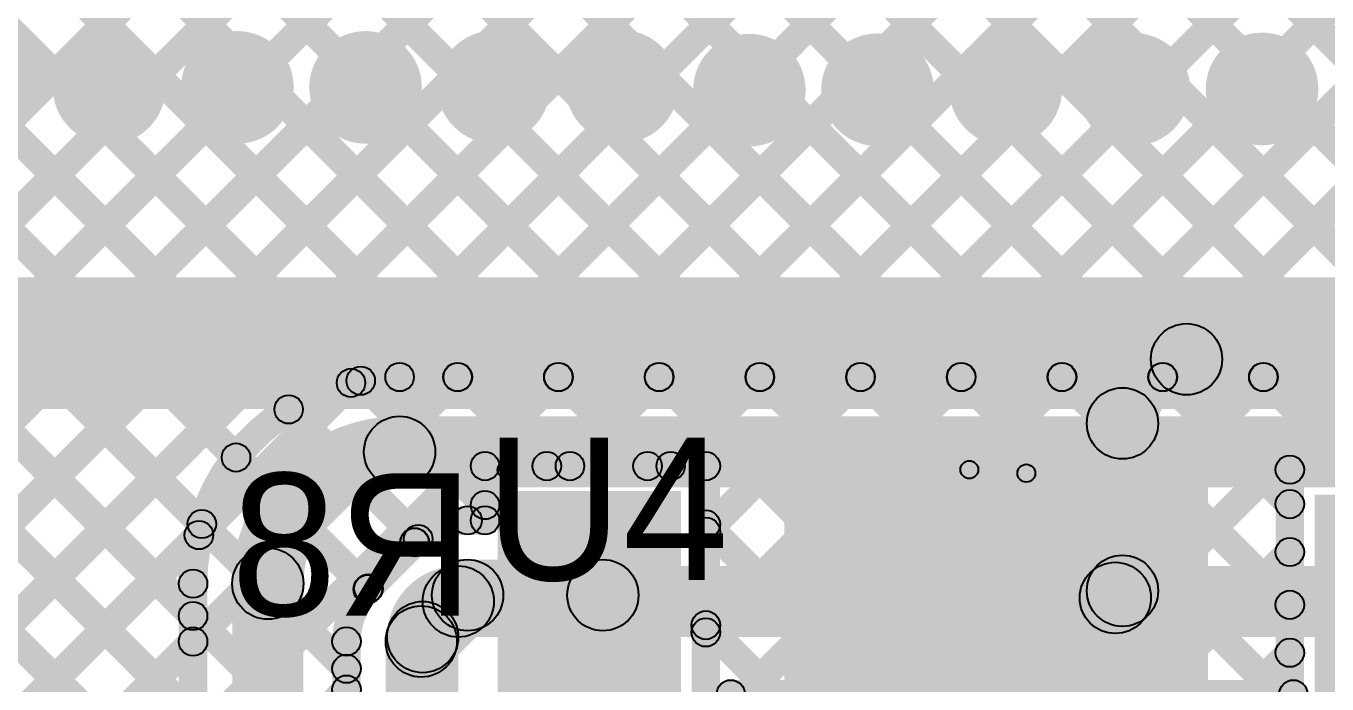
# Model space of a CAD drawing. Header units: millimetres. Extents: x 3.07 to 5.81, y 1.29 to 3.84.
# Drawn here: x 5.0831 to 5.4484, y 2.0068 to 2.1916 of the extents above; entities that cross this region are included whole.
import ezdxf

# ---------------------------------------------------------------- set-up
doc = ezdxf.new("R2010")
doc.units = ezdxf.units.MM
doc.header["$MEASUREMENT"] = 0
for name, color, linetype in [('BottomLayer', 5, 'Continuous'), ('BottomOverlay', 54, 'Continuous'), ('BottomPaste', 16, 'Continuous'), ('BottomSolder', 6, 'Continuous'), ('TopLayer', 1, 'Continuous'), ('TopOverlay', 2, 'Continuous'), ('TopPaste', 8, 'Continuous'), ('TopSolder', 216, 'Continuous'), ('ViaHoleLayer', 16, 'Continuous')]:
    doc.layers.add(name, color=color, linetype=linetype)

# ---------------------------------------------------------------- blocks, each defined once
blk = doc.blocks.new('16_TSSOP_17')
at = {"layer": 'TopLayer'}
for points in [[(-0.13681, 0.09685), (-0.08169, 0.09685), (-0.08169, 0.08228), (-0.13681, 0.08228)], [(0.07579, 0.09685), (0.13091, 0.09685), (0.13091, 0.08228), (0.07579, 0.08228)], [(-0.13681, 0.07126), (-0.08169, 0.07126), (-0.08169, 0.05669), (-0.13681, 0.05669)], [(0.07579, 0.07126), (0.13091, 0.07126), (0.13091, 0.05669), (0.07579, 0.05669)], [(-0.13681, 0.04567), (-0.08169, 0.04567), (-0.08169, 0.0311), (-0.13681, 0.0311)], [(0.07579, 0.04567), (0.13091, 0.04567), (0.13091, 0.0311), (0.07579, 0.0311)], [(-0.13681, 0.02008), (-0.08169, 0.02008), (-0.08169, 0.00551), (-0.13681, 0.00551)], [(0.07579, 0.02008), (0.13091, 0.02008), (0.13091, 0.00551), (0.07579, 0.00551)], [(-0.13681, -0.00551), (-0.08169, -0.00551), (-0.08169, -0.02008), (-0.13681, -0.02008)], [(0.07579, -0.00551), (0.13091, -0.00551), (0.13091, -0.02008), (0.07579, -0.02008)], [(-0.13681, -0.0311), (-0.08169, -0.0311), (-0.08169, -0.04567), (-0.13681, -0.04567)], [(0.07579, -0.0311), (0.13091, -0.0311), (0.13091, -0.04567), (0.07579, -0.04567)], [(-0.13681, -0.05669), (-0.08169, -0.05669), (-0.08169, -0.07126), (-0.13681, -0.07126)], [(0.07579, -0.05669), (0.13091, -0.05669), (0.13091, -0.07126), (0.07579, -0.07126)], [(-0.13681, -0.08228), (-0.08169, -0.08228), (-0.08169, -0.09685), (-0.13681, -0.09685)], [(0.07579, -0.08228), (0.13091, -0.08228), (0.13091, -0.09685), (0.07579, -0.09685)]]:
    blk.add_hatch(color=1, dxfattribs=at).paths.add_polyline_path(points)
at = {"layer": 'TopOverlay'}
h = blk.add_hatch(color=2, dxfattribs=at)
edge = h.paths.add_edge_path()
edge.add_arc((-0.079, 0.103), 0.00394, 0, 360)
for points in [[(-0.079, 0.09906), (-0.079, 0.10694), (0.079, 0.10694), (0.079, 0.09906)], [(-0.079, -0.10694), (-0.079, -0.09906), (0.079, -0.09906), (0.079, -0.10694)]]:
    blk.add_hatch(color=2, dxfattribs=at).paths.add_polyline_path(points)
h = blk.add_hatch(color=2, dxfattribs=at)
edge = h.paths.add_edge_path()
edge.add_arc((0.079, 0.103), 0.00394, 0, 360)
h = blk.add_hatch(color=2, dxfattribs=at)
edge = h.paths.add_edge_path()
edge.add_arc((-0.15147, 0.089), 0.005, 0, 360)
h = blk.add_hatch(color=2, dxfattribs=at)
edge = h.paths.add_edge_path()
edge.add_arc((-0.14253, 0.089), 0.005, 0, 360)
h = blk.add_hatch(color=2, dxfattribs=at)
edge = h.paths.add_edge_path()
edge.add_arc((-0.079, -0.103), 0.00394, 0, 360)
h = blk.add_hatch(color=2, dxfattribs=at)
edge = h.paths.add_edge_path()
edge.add_arc((0.079, -0.103), 0.00394, 0, 360)
at = {"layer": 'TopPaste'}
for points in [[(-0.13681, 0.09685), (-0.08169, 0.09685), (-0.08169, 0.08228), (-0.13681, 0.08228)], [(0.07579, 0.09685), (0.13091, 0.09685), (0.13091, 0.08228), (0.07579, 0.08228)], [(-0.13681, 0.07126), (-0.08169, 0.07126), (-0.08169, 0.05669), (-0.13681, 0.05669)], [(0.07579, 0.07126), (0.13091, 0.07126), (0.13091, 0.05669), (0.07579, 0.05669)], [(-0.13681, 0.04567), (-0.08169, 0.04567), (-0.08169, 0.0311), (-0.13681, 0.0311)], [(0.07579, 0.04567), (0.13091, 0.04567), (0.13091, 0.0311), (0.07579, 0.0311)], [(-0.13681, 0.02008), (-0.08169, 0.02008), (-0.08169, 0.00551), (-0.13681, 0.00551)], [(0.07579, 0.02008), (0.13091, 0.02008), (0.13091, 0.00551), (0.07579, 0.00551)], [(-0.13681, -0.00551), (-0.08169, -0.00551), (-0.08169, -0.02008), (-0.13681, -0.02008)], [(0.07579, -0.00551), (0.13091, -0.00551), (0.13091, -0.02008), (0.07579, -0.02008)], [(-0.13681, -0.0311), (-0.08169, -0.0311), (-0.08169, -0.04567), (-0.13681, -0.04567)], [(0.07579, -0.0311), (0.13091, -0.0311), (0.13091, -0.04567), (0.07579, -0.04567)], [(-0.13681, -0.05669), (-0.08169, -0.05669), (-0.08169, -0.07126), (-0.13681, -0.07126)], [(0.07579, -0.05669), (0.13091, -0.05669), (0.13091, -0.07126), (0.07579, -0.07126)], [(-0.13681, -0.08228), (-0.08169, -0.08228), (-0.08169, -0.09685), (-0.13681, -0.09685)], [(0.07579, -0.08228), (0.13091, -0.08228), (0.13091, -0.09685), (0.07579, -0.09685)]]:
    blk.add_hatch(color=8, dxfattribs=at).paths.add_polyline_path(points)
at = {"layer": 'TopSolder'}
for points in [[(-0.14081, 0.10085), (-0.07769, 0.10085), (-0.07769, 0.07828), (-0.14081, 0.07828)], [(0.07179, 0.10085), (0.13491, 0.10085), (0.13491, 0.07828), (0.07179, 0.07828)], [(-0.14081, 0.07526), (-0.07769, 0.07526), (-0.07769, 0.05269), (-0.14081, 0.05269)], [(0.07179, 0.07526), (0.13491, 0.07526), (0.13491, 0.05269), (0.07179, 0.05269)], [(-0.14081, 0.04967), (-0.07769, 0.04967), (-0.07769, 0.0271), (-0.14081, 0.0271)], [(0.07179, 0.04967), (0.13491, 0.04967), (0.13491, 0.0271), (0.07179, 0.0271)], [(-0.14081, 0.02408), (-0.07769, 0.02408), (-0.07769, 0.00151), (-0.14081, 0.00151)], [(0.07179, 0.02408), (0.13491, 0.02408), (0.13491, 0.00151), (0.07179, 0.00151)], [(-0.14081, -0.00151), (-0.07769, -0.00151), (-0.07769, -0.02408), (-0.14081, -0.02408)], [(0.07179, -0.00151), (0.13491, -0.00151), (0.13491, -0.02408), (0.07179, -0.02408)], [(-0.14081, -0.0271), (-0.07769, -0.0271), (-0.07769, -0.04967), (-0.14081, -0.04967)], [(0.07179, -0.0271), (0.13491, -0.0271), (0.13491, -0.04967), (0.07179, -0.04967)], [(-0.14081, -0.05269), (-0.07769, -0.05269), (-0.07769, -0.07526), (-0.14081, -0.07526)], [(0.07179, -0.05269), (0.13491, -0.05269), (0.13491, -0.07526), (0.07179, -0.07526)], [(-0.14081, -0.07828), (-0.07769, -0.07828), (-0.07769, -0.10085), (-0.14081, -0.10085)], [(0.07179, -0.07828), (0.13491, -0.07828), (0.13491, -0.10085), (0.07179, -0.10085)]]:
    blk.add_hatch(color=216, dxfattribs=at).paths.add_polyline_path(points)
at = {"layer": 'TopOverlay', "const_width": 0.01}
blk.add_lwpolyline([(-0.14253, 0.089, 1), (-0.15147, 0.089, 1)], format="xyb", close=True, dxfattribs=at)
at = {"layer": 'TopOverlay'}
for centre, radius in [((-0.079, 0.103), 0.00394), ((0.079, 0.103), 0.00394), ((-0.15147, 0.089), 0.005), ((-0.14253, 0.089), 0.005), ((-0.079, -0.103), 0.00394), ((0.079, -0.103), 0.00394)]:
    blk.add_circle(centre, radius, dxfattribs=at)
blk = doc.blocks.new('RES0805_B_45')
at = {"layer": 'BottomLayer'}
for points in [[(-0.06, 0.025), (-0.02, 0.025), (-0.02, -0.025), (-0.06, -0.025)], [(0.02, 0.025), (0.06, 0.025), (0.06, -0.025), (0.02, -0.025)]]:
    blk.add_hatch(color=5, dxfattribs=at).paths.add_polyline_path(points)
at = {"layer": 'BottomOverlay'}
h = blk.add_hatch(color=54, dxfattribs=at)
edge = h.paths.add_edge_path()
edge.add_arc((-0.065, 0.035), 0.0025, 0, 360)
h = blk.add_hatch(color=54, dxfattribs=at)
edge = h.paths.add_edge_path()
edge.add_arc((-0.065, 0.035), 0.0025, 0, 360)
for points in [[(-0.065, 0.0325), (-0.065, 0.0375), (0.065, 0.0375), (0.065, 0.0325)], [(-0.0625, -0.035), (-0.0675, -0.035), (-0.0675, 0.035), (-0.0625, 0.035)], [(0.0675, -0.035), (0.0625, -0.035), (0.0625, 0.035), (0.0675, 0.035)], [(-0.065, -0.0375), (-0.065, -0.0325), (0.065, -0.0325), (0.065, -0.0375)]]:
    blk.add_hatch(color=54, dxfattribs=at).paths.add_polyline_path(points)
h = blk.add_hatch(color=54, dxfattribs=at)
edge = h.paths.add_edge_path()
edge.add_arc((0.065, 0.035), 0.0025, 0, 360)
h = blk.add_hatch(color=54, dxfattribs=at)
edge = h.paths.add_edge_path()
edge.add_arc((0.065, 0.035), 0.0025, 0, 360)
h = blk.add_hatch(color=54, dxfattribs=at)
edge = h.paths.add_edge_path()
edge.add_arc((-0.065, -0.035), 0.0025, 0, 360)
h = blk.add_hatch(color=54, dxfattribs=at)
edge = h.paths.add_edge_path()
edge.add_arc((-0.065, -0.035), 0.0025, 0, 360)
h = blk.add_hatch(color=54, dxfattribs=at)
edge = h.paths.add_edge_path()
edge.add_arc((0.065, -0.035), 0.0025, 0, 360)
h = blk.add_hatch(color=54, dxfattribs=at)
edge = h.paths.add_edge_path()
edge.add_arc((0.065, -0.035), 0.0025, 0, 360)
at = {"layer": 'BottomPaste'}
for points in [[(-0.06, 0.025), (-0.02, 0.025), (-0.02, -0.025), (-0.06, -0.025)], [(0.02, 0.025), (0.06, 0.025), (0.06, -0.025), (0.02, -0.025)]]:
    blk.add_hatch(color=16, dxfattribs=at).paths.add_polyline_path(points)
at = {"layer": 'BottomSolder'}
for points in [[(-0.064, 0.029), (-0.016, 0.029), (-0.016, -0.029), (-0.064, -0.029)], [(0.016, 0.029), (0.064, 0.029), (0.064, -0.029), (0.016, -0.029)]]:
    blk.add_hatch(color=6, dxfattribs=at).paths.add_polyline_path(points)
at = {"layer": 'BottomOverlay'}
for centre in [(-0.065, 0.035), (-0.065, 0.035), (0.065, 0.035), (0.065, 0.035), (-0.065, -0.035), (-0.065, -0.035), (0.065, -0.035), (0.065, -0.035)]:
    blk.add_circle(centre, 0.0025, dxfattribs=at)
blk = doc.blocks.new('RES0805_B_47')
at = {"layer": 'BottomLayer'}
for points in [[(-0.06, 0.025), (-0.02, 0.025), (-0.02, -0.025), (-0.06, -0.025)], [(0.02, 0.025), (0.06, 0.025), (0.06, -0.025), (0.02, -0.025)]]:
    blk.add_hatch(color=5, dxfattribs=at).paths.add_polyline_path(points)
at = {"layer": 'BottomOverlay'}
h = blk.add_hatch(color=54, dxfattribs=at)
edge = h.paths.add_edge_path()
edge.add_arc((-0.065, 0.035), 0.0025, 0, 360)
h = blk.add_hatch(color=54, dxfattribs=at)
edge = h.paths.add_edge_path()
edge.add_arc((-0.065, 0.035), 0.0025, 0, 360)
for points in [[(0.065, 0.0375), (0.065, 0.0325), (-0.065, 0.0325), (-0.065, 0.0375)], [(-0.0675, 0.035), (-0.0625, 0.035), (-0.0625, -0.035), (-0.0675, -0.035)], [(0.0625, 0.035), (0.0675, 0.035), (0.0675, -0.035), (0.0625, -0.035)], [(0.065, -0.0325), (0.065, -0.0375), (-0.065, -0.0375), (-0.065, -0.0325)]]:
    blk.add_hatch(color=54, dxfattribs=at).paths.add_polyline_path(points)
h = blk.add_hatch(color=54, dxfattribs=at)
edge = h.paths.add_edge_path()
edge.add_arc((0.065, 0.035), 0.0025, 0, 360)
h = blk.add_hatch(color=54, dxfattribs=at)
edge = h.paths.add_edge_path()
edge.add_arc((0.065, 0.035), 0.0025, 0, 360)
h = blk.add_hatch(color=54, dxfattribs=at)
edge = h.paths.add_edge_path()
edge.add_arc((-0.065, -0.035), 0.0025, 0, 360)
h = blk.add_hatch(color=54, dxfattribs=at)
edge = h.paths.add_edge_path()
edge.add_arc((-0.065, -0.035), 0.0025, 0, 360)
h = blk.add_hatch(color=54, dxfattribs=at)
edge = h.paths.add_edge_path()
edge.add_arc((0.065, -0.035), 0.0025, 0, 360)
h = blk.add_hatch(color=54, dxfattribs=at)
edge = h.paths.add_edge_path()
edge.add_arc((0.065, -0.035), 0.0025, 0, 360)
at = {"layer": 'BottomPaste'}
for points in [[(-0.06, 0.025), (-0.02, 0.025), (-0.02, -0.025), (-0.06, -0.025)], [(0.02, 0.025), (0.06, 0.025), (0.06, -0.025), (0.02, -0.025)]]:
    blk.add_hatch(color=16, dxfattribs=at).paths.add_polyline_path(points)
at = {"layer": 'BottomSolder'}
for points in [[(-0.064, 0.029), (-0.016, 0.029), (-0.016, -0.029), (-0.064, -0.029)], [(0.016, 0.029), (0.064, 0.029), (0.064, -0.029), (0.016, -0.029)]]:
    blk.add_hatch(color=6, dxfattribs=at).paths.add_polyline_path(points)
at = {"layer": 'BottomOverlay'}
for centre in [(-0.065, 0.035), (-0.065, 0.035), (0.065, 0.035), (0.065, 0.035), (-0.065, -0.035), (-0.065, -0.035), (0.065, -0.035), (0.065, -0.035)]:
    blk.add_circle(centre, 0.0025, dxfattribs=at)

msp = doc.modelspace()

# ---------------------------------------------------------------- hatches: boundary and pattern name
at = {"layer": 'BottomLayer'}
for points in [[(4.72717, 2.84736), (4.73283, 2.85301), (5.60207, 1.98377), (5.59642, 1.97811)], [(4.72717, 2.81907), (4.73283, 2.82473), (5.48773, 2.06983), (5.48207, 2.06417)], [(4.72717, 2.79079), (4.73283, 2.79644), (5.45945, 2.06983), (5.45379, 2.06417)], [(4.72717, 2.7625), (4.73283, 2.76816), (5.44083, 2.06016), (5.43517, 2.0545)], [(4.72717, 2.73422), (4.73283, 2.73988), (5.44083, 2.03188), (5.43517, 2.02622)], [(4.72717, 2.70594), (4.73283, 2.71159), (5.44083, 2.00359), (5.43517, 1.99794)], [(4.72717, 2.67765), (4.73283, 2.68331), (5.41131, 2.00483), (5.40565, 1.99917)], [(4.72717, 2.64937), (4.73283, 2.65502), (5.38302, 2.00483), (5.37737, 1.99917)], [(4.72717, 2.62108), (4.73283, 2.62674), (5.35474, 2.00483), (5.34908, 1.99917)], [(4.72717, 2.5928), (4.73283, 2.59845), (5.26045, 2.07083), (5.2548, 2.06517)], [(4.72717, 2.56451), (4.73283, 2.57017), (5.23217, 2.07083), (5.22651, 2.06517)], [(4.72717, 2.53623), (4.73283, 2.54189), (5.21483, 2.05989), (5.20917, 2.05423)], [(4.72717, 2.50795), (4.73283, 2.5136), (5.19606, 2.05037), (5.1904, 2.04472)], [(4.93583, 1.84718), (4.93017, 1.85284), (5.56716, 2.48983), (5.57282, 2.48417)], [(4.93583, 1.87547), (4.93017, 1.88113), (5.53887, 2.48983), (5.54453, 2.48417)], [(4.93583, 1.79062), (4.93017, 1.79627), (5.62373, 2.48983), (5.62938, 2.48417)], [(4.93583, 1.8189), (4.93017, 1.82456), (5.59544, 2.48983), (5.6011, 2.48417)], [(4.93583, 1.90375), (4.93017, 1.90941), (5.51059, 2.48983), (5.51625, 2.48417)], [(4.93583, 1.93204), (4.93017, 1.93769), (5.48231, 2.48983), (5.48796, 2.48417)], [(4.93583, 1.98861), (4.93017, 1.99426), (5.42574, 2.48983), (5.43139, 2.48417)], [(4.93583, 2.01689), (4.93017, 2.02255), (5.39745, 2.48983), (5.40311, 2.48417)], [(4.93583, 1.96032), (4.93017, 1.96598), (5.45402, 2.48983), (5.45968, 2.48417)], [(5.11864, 2.48417), (5.1243, 2.48983), (5.68683, 1.9273), (5.68117, 1.92164)], [(5.23867, 2.06517), (5.23301, 2.07083), (5.65202, 2.48983), (5.65767, 2.48418)], [(5.26695, 2.06517), (5.2613, 2.07083), (5.68117, 2.4907), (5.68683, 2.48505)], [(4.72717, 2.47966), (4.73283, 2.48532), (5.18189, 2.03626), (5.17623, 2.0306)], [(5.27683, 2.04676), (5.27117, 2.05242), (5.68117, 2.46242), (5.68683, 2.45676)], [(4.72717, 2.45138), (4.73283, 2.45703), (5.17592, 2.01394), (5.17027, 2.00828)], [(5.20004, 2.43105), (5.2057, 2.43671), (5.68683, 1.95558), (5.68117, 1.94993)], [(5.27683, 2.01848), (5.27117, 2.02414), (5.68117, 2.43414), (5.68683, 2.42848)], [(4.72717, 2.42309), (4.73283, 2.42875), (5.17543, 1.98615), (5.16977, 1.98049)], [(5.27481, 1.98817), (5.26915, 1.99383), (5.68117, 2.40585), (5.68683, 2.40019)], [(4.72717, 2.39481), (4.73283, 2.40047), (5.17798, 1.95531), (5.17233, 1.94966)], [(5.31409, 1.99917), (5.30843, 2.00483), (5.68117, 2.37757), (5.68683, 2.37191)], [(4.72717, 2.36653), (4.73283, 2.37218), (5.21583, 1.88918), (5.21017, 1.88353)], [(5.34237, 1.99917), (5.33672, 2.00483), (5.68117, 2.34928), (5.68683, 2.34363)], [(5.37066, 1.99917), (5.365, 2.00483), (5.68117, 2.321), (5.68683, 2.31534)], [(5.048, 2.084), (5.669, 2.084), (5.669, 2.121), (5.048, 2.121)], [(5.409, 2.088), (5.409, 2.108), (5.63752, 2.108), (5.63752, 2.088)], [(5.401, 2.033), (5.381, 2.033), (5.381, 2.08), (5.401, 2.08)], [(5.212, 2.064), (5.212, 2.072), (5.274, 2.072), (5.274, 2.064)], [(5.216, 2.05277), (5.208, 2.05277), (5.208, 2.068), (5.216, 2.068)], [(5.278, 1.996), (5.27, 1.996), (5.27, 2.068), (5.278, 2.068)], [(5.438, 2.063), (5.438, 2.071), (5.5, 2.071), (5.5, 2.063)], [(5.296, 1.999), (5.415, 1.999), (5.415, 2.067), (5.296, 2.067)], [(5.442, 1.995), (5.434, 1.995), (5.434, 2.067), (5.442, 2.067)], [(5.20709, 2.04877), (5.20709, 2.05677), (5.212, 2.05677), (5.212, 2.04877)], [(5.27117, 2.0488), (5.27683, 2.05445), (5.32645, 2.00483), (5.3208, 1.99917)], [(5.18211, 2.03083), (5.17645, 2.03648), (5.18938, 2.04941), (5.19504, 2.04376)], [(5.39894, 1.99917), (5.39329, 2.00483), (5.43517, 2.04671), (5.44083, 2.04106)], [(5.20117, 2.0117), (5.18702, 2.02584), (5.20002, 2.03884), (5.21417, 2.0247)], [(5.20709, 2.02177), (5.20709, 2.04177), (5.24509, 2.04177), (5.24509, 2.02177)], [(5.27117, 2.02051), (5.27683, 2.02617), (5.29817, 2.00483), (5.29251, 1.99917)], [(5.17709, 1.99986), (5.16909, 1.99986), (5.16909, 2.01877), (5.17709, 2.01877)], [(5.20409, 1.99095), (5.18409, 1.99095), (5.18409, 2.01877), (5.20409, 2.01877)], [(5.42723, 1.99917), (5.42157, 2.00483), (5.43517, 2.01843), (5.44083, 2.01277)], [(4.93583, 1.76233), (4.93017, 1.76799), (5.17027, 2.00808), (5.17592, 2.00243)]]:
    msp.add_hatch(color=5, dxfattribs=at).paths.add_polyline_path(points)
h = msp.add_hatch(color=5, dxfattribs=at)
edge = h.paths.add_edge_path()
edge.add_arc((5.10644, 2.17422), 0.01181, 0, 360)
h = msp.add_hatch(color=5, dxfattribs=at)
edge = h.paths.add_edge_path()
edge.add_arc((5.14244, 2.17433), 0.01181, 0, 360)
h = msp.add_hatch(color=5, dxfattribs=at)
edge = h.paths.add_edge_path()
edge.add_arc((5.17844, 2.17433), 0.01181, 0, 360)
h = msp.add_hatch(color=5, dxfattribs=at)
edge = h.paths.add_edge_path()
edge.add_arc((5.21444, 2.17445), 0.01181, 0, 360)
h = msp.add_hatch(color=5, dxfattribs=at)
edge = h.paths.add_edge_path()
edge.add_arc((5.25044, 2.17456), 0.01181, 0, 360)
h = msp.add_hatch(color=5, dxfattribs=at)
edge = h.paths.add_edge_path()
edge.add_arc((5.28622, 2.17355), 0.01181, 0, 360)
h = msp.add_hatch(color=5, dxfattribs=at)
edge = h.paths.add_edge_path()
edge.add_arc((5.32221, 2.17367), 0.01181, 0, 360)
h = msp.add_hatch(color=5, dxfattribs=at)
edge = h.paths.add_edge_path()
edge.add_arc((5.35822, 2.17378), 0.01181, 0, 360)
h = msp.add_hatch(color=5, dxfattribs=at)
edge = h.paths.add_edge_path()
edge.add_arc((5.39421, 2.17378), 0.01181, 0, 360)
h = msp.add_hatch(color=5, dxfattribs=at)
edge = h.paths.add_edge_path()
edge.add_arc((5.43021, 2.17389), 0.01181, 0, 360)
h = msp.add_hatch(color=5, dxfattribs=at)
edge = h.paths.add_edge_path()
edge.add_arc((5.409, 2.098), 0.01, 0, 360)
h = msp.add_hatch(color=5, dxfattribs=at)
edge = h.paths.add_edge_path()
edge.add_arc((5.409, 2.098), 0.01, 0, 360)
h = msp.add_hatch(color=5, dxfattribs=at)
edge = h.paths.add_edge_path()
edge.add_arc((5.391, 2.08), 0.01, 0, 360)
h = msp.add_hatch(color=5, dxfattribs=at)
edge = h.paths.add_edge_path()
edge.add_arc((5.391, 2.08), 0.01, 0, 360)
h = msp.add_hatch(color=5, dxfattribs=at)
edge = h.paths.add_edge_path()
edge.add_arc((5.212, 2.068), 0.004, 0, 360)
h = msp.add_hatch(color=5, dxfattribs=at)
edge = h.paths.add_edge_path()
edge.add_arc((5.212, 2.068), 0.004, 0, 360)
h = msp.add_hatch(color=5, dxfattribs=at)
edge = h.paths.add_edge_path()
edge.add_arc((5.22934, 2.068), 0.004, 0, 360)
h = msp.add_hatch(color=5, dxfattribs=at)
edge = h.paths.add_edge_path()
edge.add_arc((5.23584, 2.068), 0.004, 0, 360)
h = msp.add_hatch(color=5, dxfattribs=at)
edge = h.paths.add_edge_path()
edge.add_arc((5.25763, 2.068), 0.004, 0, 360)
h = msp.add_hatch(color=5, dxfattribs=at)
edge = h.paths.add_edge_path()
edge.add_arc((5.26412, 2.068), 0.004, 0, 360)
h = msp.add_hatch(color=5, dxfattribs=at)
edge = h.paths.add_edge_path()
edge.add_arc((5.274, 2.068), 0.004, 0, 360)
h = msp.add_hatch(color=5, dxfattribs=at)
edge = h.paths.add_edge_path()
edge.add_arc((5.274, 2.068), 0.004, 0, 360)
h = msp.add_hatch(color=5, dxfattribs=at)
edge = h.paths.add_edge_path()
edge.add_arc((5.438, 2.067), 0.004, 0, 360)
h = msp.add_hatch(color=5, dxfattribs=at)
edge = h.paths.add_edge_path()
edge.add_arc((5.438, 2.067), 0.004, 0, 360)
h = msp.add_hatch(color=5, dxfattribs=at)
edge = h.paths.add_edge_path()
edge.add_arc((5.212, 2.05706), 0.004, 0, 360)
h = msp.add_hatch(color=5, dxfattribs=at)
edge = h.paths.add_edge_path()
edge.add_arc((5.438, 2.05733), 0.004, 0, 360)
h = msp.add_hatch(color=5, dxfattribs=at)
edge = h.paths.add_edge_path()
edge.add_arc((5.20709, 2.05277), 0.004, 0, 360)
h = msp.add_hatch(color=5, dxfattribs=at)
edge = h.paths.add_edge_path()
edge.add_arc((5.20709, 2.05277), 0.004, 0, 360)
h = msp.add_hatch(color=5, dxfattribs=at)
edge = h.paths.add_edge_path()
edge.add_arc((5.20709, 2.05277), 0.004, 0, 360)
h = msp.add_hatch(color=5, dxfattribs=at)
edge = h.paths.add_edge_path()
edge.add_arc((5.212, 2.05277), 0.004, 0, 360)
h = msp.add_hatch(color=5, dxfattribs=at)
edge = h.paths.add_edge_path()
edge.add_arc((5.212, 2.05277), 0.004, 0, 360)
h = msp.add_hatch(color=5, dxfattribs=at)
edge = h.paths.add_edge_path()
edge.add_arc((5.274, 2.05163), 0.004, 0, 360)
h = msp.add_hatch(color=5, dxfattribs=at)
edge = h.paths.add_edge_path()
edge.add_arc((5.274, 2.04959), 0.004, 0, 360)
h = msp.add_hatch(color=5, dxfattribs=at)
edge = h.paths.add_edge_path()
edge.add_arc((5.19221, 2.04659), 0.004, 0, 360)
h = msp.add_hatch(color=5, dxfattribs=at)
edge = h.paths.add_edge_path()
edge.add_arc((5.19221, 2.04659), 0.004, 0, 360)
h = msp.add_hatch(color=5, dxfattribs=at)
edge = h.paths.add_edge_path()
edge.add_arc((5.19225, 2.04662), 0.004, 0, 360)
h = msp.add_hatch(color=5, dxfattribs=at)
edge = h.paths.add_edge_path()
edge.add_arc((5.19323, 2.04754), 0.004, 0, 360)
h = msp.add_hatch(color=5, dxfattribs=at)
edge = h.paths.add_edge_path()
edge.add_arc((5.438, 2.04389), 0.004, 0, 360)
h = msp.add_hatch(color=5, dxfattribs=at)
edge = h.paths.add_edge_path()
edge.add_arc((5.391, 2.033), 0.01, 0, 360)
h = msp.add_hatch(color=5, dxfattribs=at)
edge = h.paths.add_edge_path()
edge.add_arc((5.391, 2.033), 0.01, 0, 360)
h = msp.add_hatch(color=5, dxfattribs=at)
edge = h.paths.add_edge_path()
edge.add_arc((5.20709, 2.03177), 0.01, 0, 360)
h = msp.add_hatch(color=5, dxfattribs=at)
edge = h.paths.add_edge_path()
edge.add_arc((5.20709, 2.03177), 0.01, 0, 360)
h = msp.add_hatch(color=5, dxfattribs=at)
edge = h.paths.add_edge_path()
edge.add_arc((5.24509, 2.03177), 0.01, 0, 360)
h = msp.add_hatch(color=5, dxfattribs=at)
edge = h.paths.add_edge_path()
edge.add_arc((5.389, 2.031), 0.01, 0, 360)
h = msp.add_hatch(color=5, dxfattribs=at)
edge = h.paths.add_edge_path()
edge.add_arc((5.17906, 2.03343), 0.004, 0, 360)
h = msp.add_hatch(color=5, dxfattribs=at)
edge = h.paths.add_edge_path()
edge.add_arc((5.17925, 2.03362), 0.004, 0, 360)
h = msp.add_hatch(color=5, dxfattribs=at)
edge = h.paths.add_edge_path()
edge.add_arc((5.17928, 2.03366), 0.004, 0, 360)
h = msp.add_hatch(color=5, dxfattribs=at)
edge = h.paths.add_edge_path()
edge.add_arc((5.17928, 2.03366), 0.004, 0, 360)
h = msp.add_hatch(color=5, dxfattribs=at)
edge = h.paths.add_edge_path()
edge.add_arc((5.438, 2.02905), 0.004, 0, 360)
h = msp.add_hatch(color=5, dxfattribs=at)
edge = h.paths.add_edge_path()
edge.add_arc((5.19409, 2.01877), 0.01, 0, 360)
h = msp.add_hatch(color=5, dxfattribs=at)
edge = h.paths.add_edge_path()
edge.add_arc((5.19409, 2.01877), 0.01, 0, 360)
h = msp.add_hatch(color=5, dxfattribs=at)
edge = h.paths.add_edge_path()
edge.add_arc((5.274, 2.02334), 0.004, 0, 360)
h = msp.add_hatch(color=5, dxfattribs=at)
edge = h.paths.add_edge_path()
edge.add_arc((5.274, 2.02131), 0.004, 0, 360)
h = msp.add_hatch(color=5, dxfattribs=at)
edge = h.paths.add_edge_path()
edge.add_arc((5.17309, 2.01877), 0.004, 0, 360)
h = msp.add_hatch(color=5, dxfattribs=at)
edge = h.paths.add_edge_path()
edge.add_arc((5.17309, 2.01877), 0.004, 0, 360)
h = msp.add_hatch(color=5, dxfattribs=at)
edge = h.paths.add_edge_path()
edge.add_arc((5.17309, 2.01877), 0.004, 0, 360)
h = msp.add_hatch(color=5, dxfattribs=at)
edge = h.paths.add_edge_path()
edge.add_arc((5.438, 2.0156), 0.004, 0, 360)
h = msp.add_hatch(color=5, dxfattribs=at)
edge = h.paths.add_edge_path()
edge.add_arc((5.17309, 2.01111), 0.004, 0, 360)
h = msp.add_hatch(color=5, dxfattribs=at)
edge = h.paths.add_edge_path()
edge.add_arc((5.17309, 2.00525), 0.004, 0, 360)
at = {"layer": 'BottomSolder'}
h = msp.add_hatch(color=6, dxfattribs=at)
edge = h.paths.add_edge_path()
edge.add_arc((5.07044, 2.17422), 0.01581, 0, 360)
h = msp.add_hatch(color=6, dxfattribs=at)
edge = h.paths.add_edge_path()
edge.add_arc((5.10644, 2.17422), 0.01581, 0, 360)
h = msp.add_hatch(color=6, dxfattribs=at)
edge = h.paths.add_edge_path()
edge.add_arc((5.14244, 2.17433), 0.01581, 0, 360)
h = msp.add_hatch(color=6, dxfattribs=at)
edge = h.paths.add_edge_path()
edge.add_arc((5.17844, 2.17433), 0.01581, 0, 360)
h = msp.add_hatch(color=6, dxfattribs=at)
edge = h.paths.add_edge_path()
edge.add_arc((5.21444, 2.17445), 0.01581, 0, 360)
h = msp.add_hatch(color=6, dxfattribs=at)
edge = h.paths.add_edge_path()
edge.add_arc((5.25044, 2.17456), 0.01581, 0, 360)
h = msp.add_hatch(color=6, dxfattribs=at)
edge = h.paths.add_edge_path()
edge.add_arc((5.28622, 2.17355), 0.01581, 0, 360)
h = msp.add_hatch(color=6, dxfattribs=at)
edge = h.paths.add_edge_path()
edge.add_arc((5.32221, 2.17367), 0.01581, 0, 360)
h = msp.add_hatch(color=6, dxfattribs=at)
edge = h.paths.add_edge_path()
edge.add_arc((5.35822, 2.17378), 0.01581, 0, 360)
h = msp.add_hatch(color=6, dxfattribs=at)
edge = h.paths.add_edge_path()
edge.add_arc((5.39421, 2.17378), 0.01581, 0, 360)
h = msp.add_hatch(color=6, dxfattribs=at)
edge = h.paths.add_edge_path()
edge.add_arc((5.43021, 2.17389), 0.01581, 0, 360)
at = {"layer": 'TopLayer'}
for points in [[(4.93583, 1.98861), (4.93017, 1.99426), (5.63417, 2.69826), (5.63983, 2.69261)], [(4.93968, 1.96417), (4.93402, 1.96983), (5.63417, 2.66998), (5.63983, 2.66432)], [(4.96796, 1.96417), (4.96231, 1.96983), (5.63417, 2.64169), (5.63983, 2.63604)], [(4.99625, 1.96417), (4.99059, 1.96983), (5.63417, 2.61341), (5.63983, 2.60775)], [(4.93583, 2.01689), (4.93017, 2.02255), (5.50347, 2.59585), (5.50913, 2.59019)], [(5.02453, 1.96417), (5.01887, 1.96983), (5.63417, 2.58513), (5.63983, 2.57947)], [(5.17719, 2.08854), (5.17153, 2.0942), (5.63417, 2.55684), (5.63983, 2.55118)], [(5.2071, 2.09017), (5.20144, 2.09583), (5.63417, 2.52856), (5.63983, 2.5229)], [(5.23538, 2.09017), (5.22973, 2.09583), (5.63417, 2.50027), (5.63983, 2.49462)], [(5.26367, 2.09017), (5.25801, 2.09583), (5.63417, 2.47199), (5.63983, 2.46633)], [(5.29195, 2.09017), (5.2863, 2.09583), (5.63417, 2.4437), (5.63983, 2.43805)], [(5.32024, 2.09017), (5.31458, 2.09583), (5.63417, 2.41542), (5.63983, 2.40976)], [(5.34852, 2.09017), (5.34286, 2.09583), (5.63417, 2.38714), (5.63983, 2.38148)], [(5.25408, 2.37702), (5.25973, 2.38268), (5.54658, 2.09583), (5.54093, 2.09017)], [(4.9448, 2.37517), (4.95045, 2.38083), (5.23545, 2.09583), (5.2298, 2.09017)], [(4.97308, 2.37517), (4.97874, 2.38083), (5.26374, 2.09583), (5.25808, 2.09017)], [(5.00137, 2.37517), (5.00702, 2.38083), (5.29202, 2.09583), (5.28637, 2.09017)], [(5.02965, 2.37517), (5.03531, 2.38083), (5.32031, 2.09583), (5.31465, 2.09017)], [(5.05794, 2.37517), (5.06359, 2.38083), (5.34859, 2.09583), (5.34294, 2.09017)], [(5.08622, 2.37517), (5.09188, 2.38083), (5.37688, 2.09583), (5.37122, 2.09017)], [(5.1145, 2.37517), (5.12016, 2.38083), (5.40516, 2.09583), (5.3995, 2.09017)], [(5.14279, 2.37517), (5.14844, 2.38083), (5.43344, 2.09583), (5.42779, 2.09017)], [(5.17107, 2.37517), (5.17673, 2.38083), (5.46173, 2.09583), (5.45607, 2.09017)], [(5.19936, 2.37517), (5.20501, 2.38083), (5.49001, 2.09583), (5.48436, 2.09017)], [(5.22764, 2.37517), (5.2333, 2.38083), (5.5183, 2.09583), (5.51264, 2.09017)], [(4.93017, 2.36151), (4.93583, 2.36717), (5.20717, 2.09583), (5.20151, 2.09017)], [(5.37681, 2.09017), (5.37115, 2.09583), (5.63417, 2.35885), (5.63983, 2.35319)], [(4.93017, 2.33323), (4.93583, 2.33889), (5.17992, 2.09479), (5.17426, 2.08914)], [(5.40509, 2.09017), (5.39943, 2.09583), (5.63417, 2.33057), (5.63983, 2.32491)], [(4.93017, 2.30495), (4.93583, 2.3106), (5.15968, 2.08675), (5.15402, 2.0811)], [(5.43337, 2.09017), (5.42772, 2.09583), (5.63417, 2.30228), (5.63983, 2.29663)], [(4.93017, 2.27666), (4.93583, 2.28232), (5.1449, 2.07325), (5.13924, 2.06759)], [(4.93017, 2.24838), (4.93583, 2.25403), (5.1353, 2.05457), (5.12964, 2.04891)], [(4.93017, 2.22009), (4.93583, 2.22575), (5.13283, 2.02875), (5.12717, 2.02309)], [(4.93017, 2.19181), (4.93583, 2.19747), (5.13283, 2.00047), (5.12717, 1.99481)], [(4.93017, 2.16353), (4.93583, 2.16918), (5.13154, 1.97347), (5.12588, 1.96782)], [(5.188, 2.089), (5.188, 2.097), (5.613, 2.097), (5.613, 2.089)], [(5.188, 2.062), (5.188, 2.082), (5.613, 2.082), (5.613, 2.062)], [(5.05282, 1.96417), (5.04716, 1.96983), (5.1288, 2.05147), (5.13446, 2.04581)], [(5.20448, 2.02), (5.20448, 2.04), (5.66, 2.04), (5.66, 2.02)], [(5.134, 1.975), (5.126, 1.975), (5.126, 2.035), (5.134, 2.035)], [(5.161, 1.975), (5.141, 1.975), (5.141, 2.035), (5.161, 2.035)], [(5.0811, 1.96417), (5.07544, 1.96983), (5.12717, 2.02156), (5.13283, 2.0159)], [(5.20448, 1.99057), (5.18448, 1.99057), (5.18448, 2.02), (5.20448, 2.02)]]:
    msp.add_hatch(color=1, dxfattribs=at).paths.add_polyline_path(points)
h = msp.add_hatch(color=1, dxfattribs=at)
edge = h.paths.add_edge_path()
edge.add_arc((5.10644, 2.17422), 0.01181, 0, 360)
h = msp.add_hatch(color=1, dxfattribs=at)
edge = h.paths.add_edge_path()
edge.add_arc((5.14244, 2.17433), 0.01181, 0, 360)
h = msp.add_hatch(color=1, dxfattribs=at)
edge = h.paths.add_edge_path()
edge.add_arc((5.17844, 2.17433), 0.01181, 0, 360)
h = msp.add_hatch(color=1, dxfattribs=at)
edge = h.paths.add_edge_path()
edge.add_arc((5.21444, 2.17445), 0.01181, 0, 360)
h = msp.add_hatch(color=1, dxfattribs=at)
edge = h.paths.add_edge_path()
edge.add_arc((5.25044, 2.17456), 0.01181, 0, 360)
h = msp.add_hatch(color=1, dxfattribs=at)
edge = h.paths.add_edge_path()
edge.add_arc((5.28622, 2.17355), 0.01181, 0, 360)
h = msp.add_hatch(color=1, dxfattribs=at)
edge = h.paths.add_edge_path()
edge.add_arc((5.32221, 2.17367), 0.01181, 0, 360)
h = msp.add_hatch(color=1, dxfattribs=at)
edge = h.paths.add_edge_path()
edge.add_arc((5.35822, 2.17378), 0.01181, 0, 360)
h = msp.add_hatch(color=1, dxfattribs=at)
edge = h.paths.add_edge_path()
edge.add_arc((5.39421, 2.17378), 0.01181, 0, 360)
h = msp.add_hatch(color=1, dxfattribs=at)
edge = h.paths.add_edge_path()
edge.add_arc((5.43021, 2.17389), 0.01181, 0, 360)
h = msp.add_hatch(color=1, dxfattribs=at)
edge = h.paths.add_edge_path()
edge.add_arc((5.17436, 2.09137), 0.004, 0, 360)
h = msp.add_hatch(color=1, dxfattribs=at)
edge = h.paths.add_edge_path()
edge.add_arc((5.17709, 2.09197), 0.004, 0, 360)
h = msp.add_hatch(color=1, dxfattribs=at)
edge = h.paths.add_edge_path()
edge.add_arc((5.188, 2.093), 0.004, 0, 360)
h = msp.add_hatch(color=1, dxfattribs=at)
edge = h.paths.add_edge_path()
edge.add_arc((5.188, 2.093), 0.004, 0, 360)
h = msp.add_hatch(color=1, dxfattribs=at)
edge = h.paths.add_edge_path()
edge.add_arc((5.20427, 2.093), 0.004, 0, 360)
h = msp.add_hatch(color=1, dxfattribs=at)
edge = h.paths.add_edge_path()
edge.add_arc((5.20434, 2.093), 0.004, 0, 360)
h = msp.add_hatch(color=1, dxfattribs=at)
edge = h.paths.add_edge_path()
edge.add_arc((5.23256, 2.093), 0.004, 0, 360)
h = msp.add_hatch(color=1, dxfattribs=at)
edge = h.paths.add_edge_path()
edge.add_arc((5.23263, 2.093), 0.004, 0, 360)
h = msp.add_hatch(color=1, dxfattribs=at)
edge = h.paths.add_edge_path()
edge.add_arc((5.26084, 2.093), 0.004, 0, 360)
h = msp.add_hatch(color=1, dxfattribs=at)
edge = h.paths.add_edge_path()
edge.add_arc((5.26091, 2.093), 0.004, 0, 360)
h = msp.add_hatch(color=1, dxfattribs=at)
edge = h.paths.add_edge_path()
edge.add_arc((5.28912, 2.093), 0.004, 0, 360)
h = msp.add_hatch(color=1, dxfattribs=at)
edge = h.paths.add_edge_path()
edge.add_arc((5.2892, 2.093), 0.004, 0, 360)
h = msp.add_hatch(color=1, dxfattribs=at)
edge = h.paths.add_edge_path()
edge.add_arc((5.31741, 2.093), 0.004, 0, 360)
h = msp.add_hatch(color=1, dxfattribs=at)
edge = h.paths.add_edge_path()
edge.add_arc((5.31748, 2.093), 0.004, 0, 360)
h = msp.add_hatch(color=1, dxfattribs=at)
edge = h.paths.add_edge_path()
edge.add_arc((5.34569, 2.093), 0.004, 0, 360)
h = msp.add_hatch(color=1, dxfattribs=at)
edge = h.paths.add_edge_path()
edge.add_arc((5.34576, 2.093), 0.004, 0, 360)
h = msp.add_hatch(color=1, dxfattribs=at)
edge = h.paths.add_edge_path()
edge.add_arc((5.37398, 2.093), 0.004, 0, 360)
h = msp.add_hatch(color=1, dxfattribs=at)
edge = h.paths.add_edge_path()
edge.add_arc((5.37405, 2.093), 0.004, 0, 360)
h = msp.add_hatch(color=1, dxfattribs=at)
edge = h.paths.add_edge_path()
edge.add_arc((5.40226, 2.093), 0.004, 0, 360)
h = msp.add_hatch(color=1, dxfattribs=at)
edge = h.paths.add_edge_path()
edge.add_arc((5.40233, 2.093), 0.004, 0, 360)
h = msp.add_hatch(color=1, dxfattribs=at)
edge = h.paths.add_edge_path()
edge.add_arc((5.43055, 2.093), 0.004, 0, 360)
h = msp.add_hatch(color=1, dxfattribs=at)
edge = h.paths.add_edge_path()
edge.add_arc((5.43062, 2.093), 0.004, 0, 360)
h = msp.add_hatch(color=1, dxfattribs=at)
edge = h.paths.add_edge_path()
edge.add_arc((5.15685, 2.08392), 0.004, 0, 360)
h = msp.add_hatch(color=1, dxfattribs=at)
edge = h.paths.add_edge_path()
edge.add_arc((5.188, 2.072), 0.01, 0, 360)
h = msp.add_hatch(color=1, dxfattribs=at)
edge = h.paths.add_edge_path()
edge.add_arc((5.188, 2.072), 0.01, 0, 360)
h = msp.add_hatch(color=1, dxfattribs=at)
edge = h.paths.add_edge_path()
edge.add_arc((5.14207, 2.07042), 0.004, 0, 360)
h = msp.add_hatch(color=1, dxfattribs=at)
edge = h.paths.add_edge_path()
edge.add_arc((5.13247, 2.05174), 0.004, 0, 360)
h = msp.add_hatch(color=1, dxfattribs=at)
edge = h.paths.add_edge_path()
edge.add_arc((5.13163, 2.04864), 0.004, 0, 360)
h = msp.add_hatch(color=1, dxfattribs=at)
edge = h.paths.add_edge_path()
edge.add_arc((5.151, 2.035), 0.01, 0, 360)
h = msp.add_hatch(color=1, dxfattribs=at)
edge = h.paths.add_edge_path()
edge.add_arc((5.151, 2.035), 0.01, 0, 360)
h = msp.add_hatch(color=1, dxfattribs=at)
edge = h.paths.add_edge_path()
edge.add_arc((5.13, 2.035), 0.004, 0, 360)
h = msp.add_hatch(color=1, dxfattribs=at)
edge = h.paths.add_edge_path()
edge.add_arc((5.13, 2.035), 0.004, 0, 360)
h = msp.add_hatch(color=1, dxfattribs=at)
edge = h.paths.add_edge_path()
edge.add_arc((5.20448, 2.03), 0.01, 0, 360)
h = msp.add_hatch(color=1, dxfattribs=at)
edge = h.paths.add_edge_path()
edge.add_arc((5.20448, 2.03), 0.01, 0, 360)
h = msp.add_hatch(color=1, dxfattribs=at)
edge = h.paths.add_edge_path()
edge.add_arc((5.13, 2.02592), 0.004, 0, 360)
h = msp.add_hatch(color=1, dxfattribs=at)
edge = h.paths.add_edge_path()
edge.add_arc((5.19448, 2.02), 0.01, 0, 360)
h = msp.add_hatch(color=1, dxfattribs=at)
edge = h.paths.add_edge_path()
edge.add_arc((5.19448, 2.02), 0.01, 0, 360)
h = msp.add_hatch(color=1, dxfattribs=at)
edge = h.paths.add_edge_path()
edge.add_arc((5.13, 2.01873), 0.004, 0, 360)
at = {"layer": 'TopSolder'}
h = msp.add_hatch(color=216, dxfattribs=at)
edge = h.paths.add_edge_path()
edge.add_arc((5.07044, 2.17422), 0.01581, 0, 360)
h = msp.add_hatch(color=216, dxfattribs=at)
edge = h.paths.add_edge_path()
edge.add_arc((5.10644, 2.17422), 0.01581, 0, 360)
h = msp.add_hatch(color=216, dxfattribs=at)
edge = h.paths.add_edge_path()
edge.add_arc((5.14244, 2.17433), 0.01581, 0, 360)
h = msp.add_hatch(color=216, dxfattribs=at)
edge = h.paths.add_edge_path()
edge.add_arc((5.17844, 2.17433), 0.01581, 0, 360)
h = msp.add_hatch(color=216, dxfattribs=at)
edge = h.paths.add_edge_path()
edge.add_arc((5.21444, 2.17445), 0.01581, 0, 360)
h = msp.add_hatch(color=216, dxfattribs=at)
edge = h.paths.add_edge_path()
edge.add_arc((5.25044, 2.17456), 0.01581, 0, 360)
h = msp.add_hatch(color=216, dxfattribs=at)
edge = h.paths.add_edge_path()
edge.add_arc((5.28622, 2.17355), 0.01581, 0, 360)
h = msp.add_hatch(color=216, dxfattribs=at)
edge = h.paths.add_edge_path()
edge.add_arc((5.32221, 2.17367), 0.01581, 0, 360)
h = msp.add_hatch(color=216, dxfattribs=at)
edge = h.paths.add_edge_path()
edge.add_arc((5.35822, 2.17378), 0.01581, 0, 360)
h = msp.add_hatch(color=216, dxfattribs=at)
edge = h.paths.add_edge_path()
edge.add_arc((5.39421, 2.17378), 0.01581, 0, 360)
h = msp.add_hatch(color=216, dxfattribs=at)
edge = h.paths.add_edge_path()
edge.add_arc((5.43021, 2.17389), 0.01581, 0, 360)
at = {"layer": 'ViaHoleLayer'}
h = msp.add_hatch(color=16, dxfattribs=at)
edge = h.paths.add_edge_path()
edge.add_arc((5.10644, 2.17422), 0.00787, 0, 360)
h = msp.add_hatch(color=16, dxfattribs=at)
edge = h.paths.add_edge_path()
edge.add_arc((5.14244, 2.17433), 0.00787, 0, 360)
h = msp.add_hatch(color=16, dxfattribs=at)
edge = h.paths.add_edge_path()
edge.add_arc((5.17844, 2.17433), 0.00787, 0, 360)
h = msp.add_hatch(color=16, dxfattribs=at)
edge = h.paths.add_edge_path()
edge.add_arc((5.21444, 2.17445), 0.00787, 0, 360)
h = msp.add_hatch(color=16, dxfattribs=at)
edge = h.paths.add_edge_path()
edge.add_arc((5.25044, 2.17456), 0.00787, 0, 360)
h = msp.add_hatch(color=16, dxfattribs=at)
edge = h.paths.add_edge_path()
edge.add_arc((5.28622, 2.17355), 0.00787, 0, 360)
h = msp.add_hatch(color=16, dxfattribs=at)
edge = h.paths.add_edge_path()
edge.add_arc((5.32221, 2.17367), 0.00787, 0, 360)
h = msp.add_hatch(color=16, dxfattribs=at)
edge = h.paths.add_edge_path()
edge.add_arc((5.35822, 2.17378), 0.00787, 0, 360)
h = msp.add_hatch(color=16, dxfattribs=at)
edge = h.paths.add_edge_path()
edge.add_arc((5.39421, 2.17378), 0.00787, 0, 360)
h = msp.add_hatch(color=16, dxfattribs=at)
edge = h.paths.add_edge_path()
edge.add_arc((5.43021, 2.17389), 0.00787, 0, 360)

# ---------------------------------------------------------------- linework, layer by layer
at = {"layer": 'BottomLayer'}
for points, const_width in [([(5.391, 2.08, -0.414214), (5.409, 2.098)], 0.02), ([(5.19221, 2.04659, -0.199534), (5.20709, 2.05277)], 0.008), ([(5.19225, 2.04662, -0.198912), (5.20709, 2.05277)], 0.008), ([(5.391, 2.033, -0.414214), (5.389, 2.031)], 0.02), ([(5.17309, 2.01877, -0.199534), (5.17928, 2.03366)], 0.008), ([(5.17309, 2.01877, -0.198912), (5.17925, 2.03362)], 0.008)]:
    msp.add_lwpolyline(points, format="xyb", dxfattribs=dict(at, const_width=const_width))
for centre, radius in [((5.409, 2.098), 0.01), ((5.409, 2.098), 0.01), ((5.391, 2.08), 0.01), ((5.391, 2.08), 0.01), ((5.212, 2.068), 0.004), ((5.212, 2.068), 0.004), ((5.22934, 2.068), 0.004), ((5.23584, 2.068), 0.004), ((5.25763, 2.068), 0.004), ((5.26412, 2.068), 0.004), ((5.274, 2.068), 0.004), ((5.274, 2.068), 0.004), ((5.438, 2.067), 0.004), ((5.438, 2.067), 0.004), ((5.212, 2.05706), 0.004), ((5.438, 2.05733), 0.004), ((5.20709, 2.05277), 0.004), ((5.20709, 2.05277), 0.004), ((5.20709, 2.05277), 0.004), ((5.212, 2.05277), 0.004), ((5.212, 2.05277), 0.004), ((5.274, 2.05163), 0.004), ((5.274, 2.04959), 0.004), ((5.19221, 2.04659), 0.004), ((5.19221, 2.04659), 0.004), ((5.19225, 2.04662), 0.004), ((5.19323, 2.04754), 0.004), ((5.438, 2.04389), 0.004), ((5.391, 2.033), 0.01), ((5.391, 2.033), 0.01), ((5.20709, 2.03177), 0.01), ((5.20709, 2.03177), 0.01), ((5.24509, 2.03177), 0.01), ((5.389, 2.031), 0.01), ((5.17906, 2.03343), 0.004), ((5.17925, 2.03362), 0.004), ((5.17928, 2.03366), 0.004), ((5.17928, 2.03366), 0.004), ((5.438, 2.02905), 0.004), ((5.19409, 2.01877), 0.01), ((5.19409, 2.01877), 0.01), ((5.274, 2.02334), 0.004), ((5.274, 2.02131), 0.004), ((5.17309, 2.01877), 0.004), ((5.17309, 2.01877), 0.004), ((5.17309, 2.01877), 0.004), ((5.438, 2.0156), 0.004), ((5.17309, 2.01111), 0.004), ((5.17309, 2.00525), 0.004)]:
    msp.add_circle(centre, radius, dxfattribs=at)
at = {"layer": 'TopLayer'}
for points, const_width in [([(5.13, 2.035, -0.414214), (5.188, 2.093)], 0.008), ([(5.151, 2.035, -0.414214), (5.188, 2.072)], 0.02), ([(5.19448, 2.02, -0.414214), (5.20448, 2.03)], 0.02)]:
    msp.add_lwpolyline(points, format="xyb", dxfattribs=dict(at, const_width=const_width))
for centre, radius in [((5.17436, 2.09137), 0.004), ((5.17709, 2.09197), 0.004), ((5.188, 2.093), 0.004), ((5.188, 2.093), 0.004), ((5.20427, 2.093), 0.004), ((5.20434, 2.093), 0.004), ((5.23256, 2.093), 0.004), ((5.23263, 2.093), 0.004), ((5.26084, 2.093), 0.004), ((5.26091, 2.093), 0.004), ((5.28912, 2.093), 0.004), ((5.2892, 2.093), 0.004), ((5.31741, 2.093), 0.004), ((5.31748, 2.093), 0.004), ((5.34569, 2.093), 0.004), ((5.34576, 2.093), 0.004), ((5.37398, 2.093), 0.004), ((5.37405, 2.093), 0.004), ((5.40226, 2.093), 0.004), ((5.40233, 2.093), 0.004), ((5.43055, 2.093), 0.004), ((5.43062, 2.093), 0.004), ((5.15685, 2.08392), 0.004), ((5.188, 2.072), 0.01), ((5.188, 2.072), 0.01), ((5.14207, 2.07042), 0.004), ((5.13247, 2.05174), 0.004), ((5.13163, 2.04864), 0.004), ((5.151, 2.035), 0.01), ((5.151, 2.035), 0.01), ((5.13, 2.035), 0.004), ((5.13, 2.035), 0.004), ((5.20448, 2.03), 0.01), ((5.20448, 2.03), 0.01), ((5.13, 2.02592), 0.004), ((5.19448, 2.02), 0.01), ((5.19448, 2.02), 0.01), ((5.13, 2.01873), 0.004)]:
    msp.add_circle(centre, radius, dxfattribs=at)

# ---------------------------------------------------------------- block references
for name, p, rotation in [('RES0805_B_47', (5.283, 2.032), 180), ('RES0805_B_45', (5.429, 2.031), 360)]:
    msp.add_blockref(name, p, dxfattribs=dict(rotation=rotation))
msp.add_blockref('16_TSSOP_17', (5.36, 1.901))

# ---------------------------------------------------------------- texts
at = {"layer": 'BottomOverlay', "text_generation_flag": 2}
msp.add_text('R8', height=0.04, dxfattribs=at).set_placement((5.209, 2.026))
at = {"layer": 'TopOverlay'}
msp.add_text('U4', height=0.04, dxfattribs=at).set_placement((5.212, 2.036))

doc.saveas('drawing.dxf')
